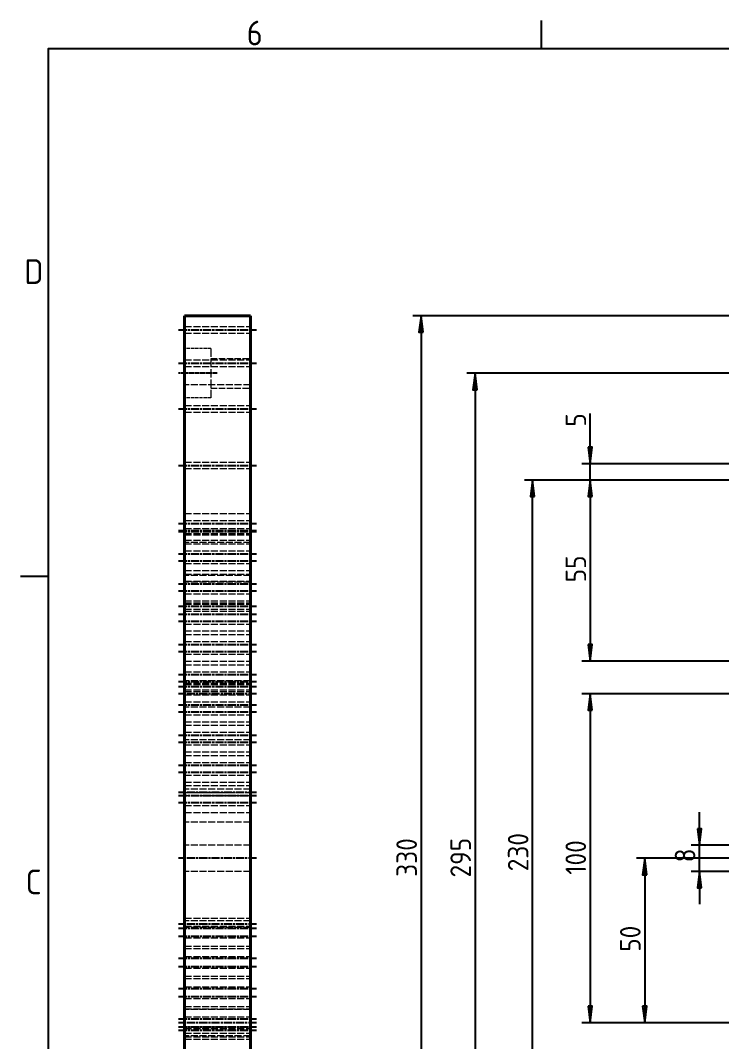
# Model space of a CAD drawing. Header units: millimetres. Extents: x 0 to 2375, y 0 to 3360.
# Drawn here: x 21.5 to 235.1, y 1902.6 to 2213.4 of the extents above; entities that cross this region are included whole.
import ezdxf

# ---------------------------------------------------------------- set-up
doc = ezdxf.new("R2010")
doc.units = ezdxf.units.MM
doc.linetypes.add('DPJE4346$0$CHAIN', pattern=[0.3543, 0.2362, -0.0295, 0.0591, -0.0295])
doc.linetypes.add('DPJE4346$0$DASHED', pattern=[0.2067, 0.1654, -0.0413])
for name, color, linetype, lineweight in [('DPJE4346$0$가려진 것(ISO)', 2, 'DPJE4346$0$DASHED', 18), ('DPJE4346$0$가시적인 것(ISO)', 3, 'Continuous', 40), ('DPJE4346$0$경계(ISO)', 7, 'Continuous', 25), ('DPJE4346$0$중심선(ISO)', 1, 'Continuous', 25), ('DPJE4346$0$치수(ISO)', 2, 'Continuous', 25)]:
    doc.layers.add(name, color=color, linetype=linetype, lineweight=lineweight)
doc.styles.add('DPJE4346$0$문자 텍스트_PSTEK_POSCO', font='isocp.shx')
doc.styles.add('DPJE4346$0$치수 텍스트_PSTEK_POSCO', font='isocp.shx')
doc.dimstyles.new('DPJE4346$0$치수_PSTEK_POSCO', dxfattribs={"dimscale": 2.5, "dimtxt": 2.5, "dimasz": 2, "dimexe": 1, "dimexo": 0.5, "dimgap": 0.5, "dimtad": 1, "dimrnd": 1e-08, "dimdsep": 46, "dimtxsty": 'DPJE4346$0$치수 텍스트_PSTEK_POSCO', "dimblk": 'DPJE4346$0$Filled-2', "dimcen": 0.09, "dimdle": 10, "dimclrd": 7, "dimclre": 7, "dimclrt": 2, "dimadec": 1, "dimazin": 2, "dimtfac": 1, "dimtmove": 0, "dimatfit": 3, "dimfxl": 0, "dimtolj": 1, "dimlwd": -1, "dimlwe": -1, "dimarcsym": 0})

# ---------------------------------------------------------------- blocks, each defined once
blk = doc.blocks.new('DPJE4346$0$경계 Default Border')
at = {"layer": 'DPJE4346$0$경계(ISO)'}
for p, q in [((70, 287), (70, 290.4)), ((10, 222.75), (6.6, 222.75))]:
    blk.add_line(p, q, dxfattribs=at)
at = {"layer": 'DPJE4346$0$경계(ISO)', "flags": 128}
blk.add_lwpolyline([(10, 10), (10, 287), (410, 287), (410, 10), (10, 10)], dxfattribs=at)
at = {"layer": 'DPJE4346$0$경계(ISO)', "color": 2, "char_height": 3, "attachment_point": 7, "style": 'DPJE4346$0$문자 텍스트_PSTEK_POSCO'}
for s, insert in [('6', (34.14, 287.37)), ('D', (7.08, 258.35)), ('C', (7.24, 184.1))]:
    blk.add_mtext(s, dxfattribs=dict(at, insert=insert))
blk = doc.blocks.new('DPJE4346$0$Filled-2')
at = {"color": 0}
for p, q in [((0, 0), (-1, 0.125)), ((-1, 0.125), (-1, -0.125)), ((-1, 0), (0, 0)), ((-1, -0.125), (0, 0))]:
    blk.add_line(p, q, dxfattribs=at)
at = {"color": 0, "flags": 128}
blk.add_lwpolyline([(-1, -0.125), (0, 0), (-1, 0.125), (-1, -0.125)], dxfattribs=at)
at = {"color": 0}
blk.add_solid([(-1, -0.125), (0, 0), (-1, 0.125), (-1, -0.125)], dxfattribs=at)
blk = doc.blocks.new('*D125')
at = {"layer": 'Defpoints', "color": 0}
for p in [(257.36, 471.19), (206.43, 421.19), (257.36, 421.19)]:
    blk.add_point(p, dxfattribs=at)
at = {"layer": 'DPJE4346$0$치수(ISO)', "color": 7}
for p, q in [((256.11, 471.19), (203.93, 471.19)), ((206.43, 466.19), (206.43, 426.19)), ((256.11, 421.19), (203.93, 421.19))]:
    blk.add_line(p, q, dxfattribs=at)
at = {"layer": 'DPJE4346$0$치수(ISO)', "color": 7, "xscale": 5, "yscale": 5, "zscale": 5}
for p, rotation in [((206.43, 471.19), 90), ((206.43, 421.19), 270)]:
    blk.add_blockref('DPJE4346$0$Filled-2', p, dxfattribs=dict(at, rotation=rotation))
at = {"layer": 'DPJE4346$0$치수(ISO)', "color": 2, "insert": (202.05, 442.75), "char_height": 6.25, "attachment_point": 4, "rotation": 90, "style": 'DPJE4346$0$치수 텍스트_PSTEK_POSCO'}
blk.add_mtext('\\A1;50', dxfattribs=at)
blk = doc.blocks.new('*D126')
at = {"layer": 'Defpoints', "color": 0}
for p in [(257.36, 521.19), (189.84, 421.19), (257.36, 421.19)]:
    blk.add_point(p, dxfattribs=at)
at = {"layer": 'DPJE4346$0$치수(ISO)', "color": 7}
for p, q in [((256.11, 521.19), (187.34, 521.19)), ((189.84, 516.19), (189.84, 426.19)), ((256.11, 421.19), (187.34, 421.19))]:
    blk.add_line(p, q, dxfattribs=at)
at = {"layer": 'DPJE4346$0$치수(ISO)', "color": 7, "xscale": 5, "yscale": 5, "zscale": 5}
for p, rotation in [((189.84, 521.19), 90), ((189.84, 421.19), 270)]:
    blk.add_blockref('DPJE4346$0$Filled-2', p, dxfattribs=dict(at, rotation=rotation))
at = {"layer": 'DPJE4346$0$치수(ISO)', "color": 2, "insert": (185.47, 466.19), "char_height": 6.25, "attachment_point": 4, "rotation": 90, "style": 'DPJE4346$0$치수 텍스트_PSTEK_POSCO'}
blk.add_mtext('\\A1;100', dxfattribs=at)
blk = doc.blocks.new('*D127')
at = {"layer": 'Defpoints', "color": 0}
for p in [(172.31, 586.19), (349.23, 586.19), (328.36, 356.19)]:
    blk.add_point(p, dxfattribs=at)
at = {"layer": 'DPJE4346$0$치수(ISO)', "color": 7}
for p, q in [((347.98, 586.19), (169.81, 586.19)), ((172.31, 361.19), (172.31, 581.19)), ((327.11, 356.19), (169.81, 356.19))]:
    blk.add_line(p, q, dxfattribs=at)
at = {"layer": 'DPJE4346$0$치수(ISO)', "color": 7, "xscale": 5, "yscale": 5, "zscale": 5}
for p, rotation in [((172.31, 586.19), 90), ((172.31, 356.19), 270)]:
    blk.add_blockref('DPJE4346$0$Filled-2', p, dxfattribs=dict(at, rotation=rotation))
at = {"layer": 'DPJE4346$0$치수(ISO)', "color": 2, "insert": (167.93, 467.24), "char_height": 6.25, "attachment_point": 4, "rotation": 90, "style": 'DPJE4346$0$치수 텍스트_PSTEK_POSCO'}
blk.add_mtext('\\A1;230', dxfattribs=at)
blk = doc.blocks.new('*D128')
at = {"layer": 'Defpoints', "color": 0}
for p in [(246.23, 618.69), (154.81, 323.69), (237.48, 323.69)]:
    blk.add_point(p, dxfattribs=at)
at = {"layer": 'DPJE4346$0$치수(ISO)', "color": 7}
for p, q in [((244.98, 618.69), (152.31, 618.69)), ((154.81, 613.69), (154.81, 328.69)), ((236.23, 323.69), (152.31, 323.69))]:
    blk.add_line(p, q, dxfattribs=at)
at = {"layer": 'DPJE4346$0$치수(ISO)', "color": 7, "xscale": 5, "yscale": 5, "zscale": 5}
for p, rotation in [((154.81, 618.69), 90), ((154.81, 323.69), 270)]:
    blk.add_blockref('DPJE4346$0$Filled-2', p, dxfattribs=dict(at, rotation=rotation))
at = {"layer": 'DPJE4346$0$치수(ISO)', "color": 2, "insert": (150.44, 465.35), "char_height": 6.25, "attachment_point": 4, "rotation": 90, "style": 'DPJE4346$0$치수 텍스트_PSTEK_POSCO'}
blk.add_mtext('\\A1;295', dxfattribs=at)
blk = doc.blocks.new('*D129')
at = {"layer": 'Defpoints', "color": 0}
for p in [(234.23, 636.19), (138.38, 306.19), (234.23, 306.19)]:
    blk.add_point(p, dxfattribs=at)
at = {"layer": 'DPJE4346$0$치수(ISO)', "color": 7}
for p, q in [((232.98, 636.19), (135.88, 636.19)), ((138.38, 631.19), (138.38, 311.19)), ((232.98, 306.19), (135.88, 306.19))]:
    blk.add_line(p, q, dxfattribs=at)
at = {"layer": 'DPJE4346$0$치수(ISO)', "color": 7, "xscale": 5, "yscale": 5, "zscale": 5}
for p, rotation in [((138.38, 636.19), 90), ((138.38, 306.19), 270)]:
    blk.add_blockref('DPJE4346$0$Filled-2', p, dxfattribs=dict(at, rotation=rotation))
at = {"layer": 'DPJE4346$0$치수(ISO)', "color": 2, "insert": (134.01, 465.56), "char_height": 6.25, "attachment_point": 4, "rotation": 90, "style": 'DPJE4346$0$치수 텍스트_PSTEK_POSCO'}
blk.add_mtext('\\A1;330', dxfattribs=at)
blk = doc.blocks.new('*D130')
at = {"layer": 'Defpoints', "color": 0}
for p in [(399.23, 591.19), (189.84, 586.19), (343.36, 586.19)]:
    blk.add_point(p, dxfattribs=at)
at = {"layer": 'DPJE4346$0$치수(ISO)', "color": 7}
for p, q in [((189.84, 596.19), (189.84, 606.45)), ((397.98, 591.19), (187.34, 591.19)), ((189.84, 586.19), (189.84, 591.19)), ((342.11, 586.19), (187.34, 586.19)), ((189.84, 581.19), (189.84, 576.19))]:
    blk.add_line(p, q, dxfattribs=at)
at = {"layer": 'DPJE4346$0$치수(ISO)', "color": 7, "xscale": 5, "yscale": 5, "zscale": 5}
for p, rotation in [((189.84, 591.19), 270), ((189.84, 586.19), 90)]:
    blk.add_blockref('DPJE4346$0$Filled-2', p, dxfattribs=dict(at, rotation=rotation))
at = {"layer": 'DPJE4346$0$치수(ISO)', "color": 2, "insert": (185.47, 602.45), "char_height": 6.25, "attachment_point": 4, "rotation": 90, "style": 'DPJE4346$0$치수 텍스트_PSTEK_POSCO'}
blk.add_mtext('\\A1;5', dxfattribs=at)
blk = doc.blocks.new('*D131')
at = {"layer": 'Defpoints', "color": 0}
for p in [(343.36, 586.19), (189.84, 531.19), (399.23, 531.19)]:
    blk.add_point(p, dxfattribs=at)
at = {"layer": 'DPJE4346$0$치수(ISO)', "color": 7}
for p, q in [((342.11, 586.19), (187.34, 586.19)), ((189.84, 581.19), (189.84, 536.19)), ((397.98, 531.19), (187.34, 531.19))]:
    blk.add_line(p, q, dxfattribs=at)
at = {"layer": 'DPJE4346$0$치수(ISO)', "color": 7, "xscale": 5, "yscale": 5, "zscale": 5}
for p, rotation in [((189.84, 586.19), 90), ((189.84, 531.19), 270)]:
    blk.add_blockref('DPJE4346$0$Filled-2', p, dxfattribs=dict(at, rotation=rotation))
at = {"layer": 'DPJE4346$0$치수(ISO)', "color": 2, "insert": (185.47, 555.12), "char_height": 6.25, "attachment_point": 4, "rotation": 90, "style": 'DPJE4346$0$치수 텍스트_PSTEK_POSCO'}
blk.add_mtext('\\A1;55', dxfattribs=at)
blk = doc.blocks.new('*D169')
at = {"layer": 'Defpoints', "color": 0}
for p in [(223.09, 475.19), (259.23, 475.19), (259.23, 467.19)]:
    blk.add_point(p, dxfattribs=at)
at = {"layer": 'DPJE4346$0$치수(ISO)', "color": 7}
for p, q in [((223.09, 480.19), (223.09, 485.19)), ((257.98, 475.19), (220.59, 475.19)), ((223.09, 467.19), (223.09, 475.19)), ((257.98, 467.19), (220.59, 467.19)), ((223.09, 462.19), (223.09, 457.19))]:
    blk.add_line(p, q, dxfattribs=at)
at = {"layer": 'DPJE4346$0$치수(ISO)', "color": 7, "xscale": 5, "yscale": 5, "zscale": 5}
for p, rotation in [((223.09, 475.19), 270), ((223.09, 467.19), 90)]:
    blk.add_blockref('DPJE4346$0$Filled-2', p, dxfattribs=dict(at, rotation=rotation))
at = {"layer": 'DPJE4346$0$치수(ISO)', "color": 2, "insert": (218.71, 469.94), "char_height": 6.25, "attachment_point": 4, "rotation": 90, "style": 'DPJE4346$0$치수 텍스트_PSTEK_POSCO'}
blk.add_mtext('\\A1;8', dxfattribs=at)
blk = doc.blocks.new('DPJE4346')
at = {"layer": 'DPJE4346$0$가려진 것(ISO)', "ltscale": 12.901145}
for p, q in [((66.46, 632.92), (86.46, 632.92)), ((66.46, 630.92), (86.46, 630.92)), ((66.46, 622.772), (86.46, 622.772)), ((66.46, 620.772), (86.46, 620.772)), ((86.46, 615.192), (66.46, 615.192)), ((66.46, 608.916), (86.46, 608.916)), ((66.46, 606.916), (86.46, 606.916)), ((66.46, 591.693), (86.46, 591.693)), ((66.46, 589.693), (86.46, 589.693)), ((66.46, 576.015), (86.46, 576.015)), ((66.46, 573.894), (86.46, 573.894)), ((66.46, 571.528), (86.46, 571.528)), ((66.46, 570.015), (86.46, 570.015)), ((66.46, 569.528), (86.46, 569.528)), ((66.46, 567.894), (86.46, 567.894)), ((86.46, 567.192), (66.46, 567.192)), ((66.46, 566.823), (86.46, 566.823)), ((66.46, 564.702), (86.46, 564.702)), ((66.46, 560.823), (86.46, 560.823)), ((66.46, 558.702), (86.46, 558.702)), ((66.46, 557.631), (86.46, 557.631)), ((86.46, 557.192), (66.46, 557.192)), ((66.46, 555.509), (86.46, 555.509)), ((86.46, 555.192), (66.46, 555.192)), ((66.46, 551.631), (86.46, 551.631)), ((66.46, 549.509), (86.46, 549.509)), ((66.46, 548.916), (86.46, 548.916)), ((66.46, 548.438), (86.46, 548.438)), ((66.46, 546.916), (86.46, 546.916)), ((66.46, 546.317), (86.46, 546.317)), ((66.46, 542.438), (86.46, 542.438)), ((66.46, 540.317), (86.46, 540.317)), ((66.46, 539.246), (86.46, 539.246)), ((66.46, 537.124), (86.46, 537.124)), ((66.46, 533.246), (86.46, 533.246)), ((66.46, 531.124), (86.46, 531.124)), ((66.46, 530.053), (86.46, 530.053)), ((66.46, 527.932), (86.46, 527.932)), ((86.46, 525.192), (66.46, 525.192)), ((66.46, 524.416), (86.46, 524.416)), ((66.46, 524.053), (86.46, 524.053)), ((66.46, 522.416), (86.46, 522.416)), ((66.46, 521.932), (86.46, 521.932)), ((66.46, 520.861), (86.46, 520.861)), ((66.46, 518.74), (86.46, 518.74)), ((86.46, 517.192), (66.46, 517.192)), ((66.46, 514.861), (86.46, 514.861)), ((66.46, 512.74), (86.46, 512.74)), ((66.46, 511.669), (86.46, 511.669)), ((66.46, 509.547), (86.46, 509.547)), ((86.46, 507.192), (66.46, 507.192)), ((66.46, 505.669), (86.46, 505.669)), ((66.46, 503.547), (86.46, 503.547)), ((66.46, 502.476), (86.46, 502.476)), ((66.46, 500.355), (86.46, 500.355)), ((66.46, 496.476), (86.46, 496.476)), ((66.46, 494.355), (86.46, 494.355)), ((66.46, 493.284), (86.46, 493.284)), ((86.46, 492.192), (66.46, 492.192)), ((66.46, 491.162), (86.46, 491.162)), ((86.46, 490.192), (66.46, 490.192)), ((66.46, 487.284), (86.46, 487.284)), ((66.46, 485.162), (86.46, 485.162)), ((86.46, 482.192), (66.46, 482.192)), ((86.46, 475.192), (66.46, 475.192)), ((86.46, 467.192), (66.46, 467.192)), ((66.46, 452.979), (86.46, 452.979)), ((86.46, 452.192), (66.46, 452.192)), ((66.46, 450.504), (86.46, 450.504)), ((86.46, 450.192), (66.46, 450.192)), ((66.46, 446.979), (86.46, 446.979)), ((66.46, 444.504), (86.46, 444.504)), ((66.46, 443.786), (86.46, 443.786)), ((66.46, 441.311), (86.46, 441.311)), ((66.46, 437.786), (86.46, 437.786)), ((66.46, 435.311), (86.46, 435.311)), ((66.46, 434.594), (86.46, 434.594)), ((66.46, 432.119), (86.46, 432.119)), ((66.46, 428.594), (86.46, 428.594)), ((66.46, 426.119), (86.46, 426.119)), ((66.46, 425.402), (86.46, 425.402)), ((86.46, 425.192), (66.46, 425.192)), ((66.46, 422.927), (86.46, 422.927)), ((66.46, 419.968), (86.46, 419.968)), ((66.46, 419.402), (86.46, 419.402)), ((66.46, 417.968), (86.46, 417.968)), ((86.46, 417.192), (66.46, 417.192)), ((66.46, 416.927), (86.46, 416.927)), ((66.46, 416.209), (86.46, 416.209))]:
    blk.add_line(p, q, dxfattribs=at)
at = {"layer": 'DPJE4346$0$가려진 것(ISO)', "ltscale": 6.094929}
for p, q in [((74.46, 626.192), (66.46, 626.192)), ((74.46, 611.192), (66.46, 611.192))]:
    blk.add_line(p, q, dxfattribs=at)
at = {"layer": 'DPJE4346$0$가려진 것(ISO)', "ltscale": 15.198803}
blk.add_line((74.46, 626.192), (74.46, 611.192), dxfattribs=at)
at = {"layer": 'DPJE4346$0$가려진 것(ISO)', "ltscale": 11.611031}
for p, q in [((74.46, 623.192), (86.46, 623.192)), ((74.46, 614.192), (86.46, 614.192))]:
    blk.add_line(p, q, dxfattribs=at)
at = {"layer": 'DPJE4346$0$가시적인 것(ISO)'}
for p, q in [((66.46, 306.192), (66.46, 636.192)), ((66.46, 636.192), (86.46, 636.192)), ((86.46, 636.192), (86.46, 306.192))]:
    blk.add_line(p, q, dxfattribs=at)
at = {"layer": 'DPJE4346$0$중심선(ISO)', "linetype": 'DPJE4346$0$CHAIN', "ltscale": 10.556371}
for p, q in [((64.585, 631.92), (88.335, 631.92)), ((64.585, 621.772), (88.335, 621.772)), ((64.585, 607.916), (88.335, 607.916)), ((64.585, 590.693), (88.335, 590.693)), ((64.585, 573.015), (88.335, 573.015)), ((64.585, 570.894), (88.335, 570.894)), ((64.585, 570.528), (88.335, 570.528)), ((64.585, 563.823), (88.335, 563.823)), ((64.585, 561.702), (88.335, 561.702)), ((64.585, 554.631), (88.335, 554.631)), ((64.585, 552.509), (88.335, 552.509)), ((64.585, 547.916), (88.335, 547.916)), ((64.585, 545.438), (88.335, 545.438)), ((64.585, 543.317), (88.335, 543.317)), ((64.585, 536.246), (88.335, 536.246)), ((64.585, 534.124), (88.335, 534.124)), ((64.585, 527.053), (88.335, 527.053)), ((64.585, 524.932), (88.335, 524.932)), ((64.585, 523.416), (88.335, 523.416)), ((88.335, 521.192), (64.585, 521.192)), ((64.585, 517.861), (88.335, 517.861)), ((64.585, 515.74), (88.335, 515.74)), ((64.585, 508.669), (88.335, 508.669)), ((64.585, 506.547), (88.335, 506.547)), ((64.585, 499.476), (88.335, 499.476)), ((64.585, 497.355), (88.335, 497.355)), ((88.335, 491.192), (64.585, 491.192)), ((64.585, 490.284), (88.335, 490.284)), ((64.585, 488.162), (88.335, 488.162)), ((88.335, 471.192), (64.585, 471.192)), ((88.335, 451.192), (64.585, 451.192)), ((64.585, 449.979), (88.335, 449.979)), ((64.585, 447.504), (88.335, 447.504)), ((64.585, 440.786), (88.335, 440.786)), ((64.585, 438.311), (88.335, 438.311)), ((64.585, 431.594), (88.335, 431.594)), ((64.585, 429.119), (88.335, 429.119)), ((64.585, 422.402), (88.335, 422.402)), ((88.335, 421.192), (64.585, 421.192)), ((64.585, 419.927), (88.335, 419.927)), ((64.585, 418.968), (88.335, 418.968))]:
    blk.add_line(p, q, dxfattribs=at)
at = {"layer": 'DPJE4346$0$중심선(ISO)', "linetype": 'DPJE4346$0$CHAIN', "ltscale": 5.222575}
blk.add_line((76.335, 618.692), (64.585, 618.692), dxfattribs=at)
at = {"xscale": 2.5, "yscale": 2.5, "zscale": 2.5}
blk.add_blockref('DPJE4346$0$경계 Default Border', (0, 0), dxfattribs=at)
at = {"layer": 'DPJE4346$0$치수(ISO)', "color": 7}
for base, p1, p2, angle, override, picture, middle in [((138.382, 306.192), (234.234, 636.192), (234.234, 306.192), 90, {"dimdec": 2, "dimtp": 0, "dimtm": 0, "dimtdec": 2, "dimtofl": 0, "dimatfit": 1}, '*D129', (138.382, 471.192)), ((154.814, 323.692), (246.234, 618.692), (237.484, 323.692), 90, {"dimdec": 2, "dimtp": 0, "dimtm": 0, "dimtdec": 2, "dimtofl": 0, "dimatfit": 1}, '*D128', (154.814, 471.192)), ((189.843, 586.192), (399.234, 591.192), (343.359, 586.192), 90, {"dimdec": 2, "dimtp": 0, "dimtm": 0, "dimtdec": 2, "dimtofl": 1, "dimatfit": 1}, '*D130', (189.843, 603.825)), ((172.305, 586.192), (328.359, 356.192), (349.234, 586.192), 270, {"dimdec": 2, "dimtp": 0, "dimtm": 0, "dimtdec": 2, "dimtofl": 0, "dimatfit": 1}, '*D127', (172.305, 472.942)), ((189.843, 531.192), (343.359, 586.192), (399.234, 531.192), 90, {"dimdec": 2, "dimtp": 0, "dimtm": 0, "dimtdec": 2, "dimtofl": 0, "dimatfit": 1}, '*D131', (189.843, 558.692)), ((189.843, 421.192), (257.359, 521.192), (257.359, 421.192), 90, {"dimdec": 2, "dimtp": 0, "dimtm": 0, "dimtdec": 2, "dimtofl": 0, "dimatfit": 1}, '*D126', (189.843, 471.192)), ((223.087, 475.192), (259.234, 467.192), (259.234, 475.192), 90, {"dimdec": 2, "dimtp": 0, "dimtm": 0, "dimtdec": 2, "dimtofl": 1, "dimatfit": 1}, '*D169', (223.087, 471.192)), ((206.429, 421.192), (257.359, 471.192), (257.359, 421.192), 270, {"dimdec": 2, "dimtp": 0, "dimtm": 0, "dimtdec": 2, "dimtofl": 0, "dimatfit": 1}, '*D125', (206.429, 446.192))]:
    dim = blk.add_linear_dim(base=base, p1=p1, p2=p2, angle=angle, dimstyle='DPJE4346$0$치수_PSTEK_POSCO', override=override, dxfattribs=at)
    dim.commit()
    dim.dimension.update_dxf_attribs({"geometry": picture, "text_midpoint": middle, "dimtype": 128})

msp = doc.modelspace()

# ---------------------------------------------------------------- block references
msp.add_blockref('DPJE4346', (5, 1487.44))

doc.saveas('drawing.dxf')
